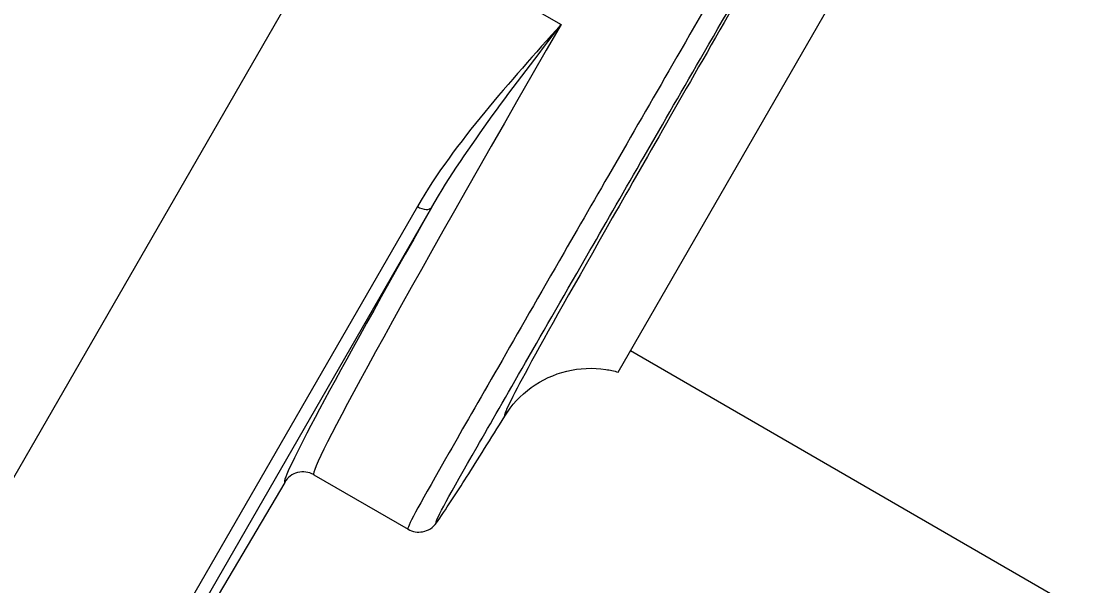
# Model space of a CAD drawing. Extents: x 0 to 216, y -4 to 280.
# Drawn here: x 144.285 to 148.396, y 149.56 to 151.756 of the extents above; entities that cross this region are included whole.
import ezdxf

# ---------------------------------------------------------------- set-up
doc = ezdxf.new("R2010")
doc.units = 0
doc.header["$LTSCALE"] = 10
doc.header["$MEASUREMENT"] = 0
doc.layers.add('CADdetails-1-ANNO', color=41, linetype='CONTINUOUS', lineweight=5)
doc.layers.add('CADdetails-3-FINE', color=11, linetype='CONTINUOUS', lineweight=5)
doc.styles.add('CADdetails-DIMENSIONS', font='ARIALN.TTF', dxfattribs={"height": 2.38})
doc.dimstyles.new('CADdetails-DIM', dxfattribs={"dimtxt": 2.38, "dimasz": 2.38, "dimexe": 0.5, "dimexo": 1.5, "dimgap": 1, "dimtad": 0, "dimzin": 0, "dimdsep": 46, "dimtxsty": 'CADdetails-DIMENSIONS', "dimcen": 1, "dimclrd": 256, "dimclre": 256, "dimclrt": 256, "dimadec": 0, "dimazin": 0, "dimtfac": 1, "dimtofl": 0, "dimtmove": 0, "dimatfit": 3, "dimfxl": 1, "dimtolj": 1, "dimtzin": 0, "dimarcsym": 0})

# ---------------------------------------------------------------- blocks, each defined once
blk = doc.blocks.new('*D4')
at = {"layer": 'CADdetails-1-ANNO', "lineweight": -2, "transparency": 16777216}
for p, q in [((163.7953, 160.0109), (163.7953, 177.4508)), ((135.4733, 160.5489), (134.9968, 160.824))]:
    blk.add_line(p, q, dxfattribs=at)
for start, end in [(94.16424, 110.05453), (129.94547, 145.83576)]:
    blk.add_arc((163.7953, 144.1972), 32.7536, start, end, dxfattribs=at)
at = {"layer": 'CADdetails-1-ANNO', "transparency": 16777216}
for points in [[(161.4025, 177.2607), (161.4313, 176.4679), (163.7953, 176.9508)], [(137.03, 162.3799), (136.3578, 162.8012), (135.4298, 160.574)]]:
    blk.add_solid(points, dxfattribs=at)
at = {"layer": 'CADdetails-1-ANNO', "transparency": 16777216, "insert": (147.4185, 172.5627), "char_height": 2.38, "attachment_point": 5, "rotation": 30, "style": 'CADdetails-DIMENSIONS'}
blk.add_mtext('\\A1;60%%D-90%%D', dxfattribs=at)

msp = doc.modelspace()

# ---------------------------------------------------------------- linework, layer by layer
at = {"layer": 'CADdetails-3-FINE'}
for p, q in [((146.6098, 150.391), (149.8385, 155.9833)), ((143.5761, 148.8032), (145.5519, 152.2252)), ((145.5519, 152.2252), (146.3875, 151.7427)), ((145.8281, 151.035), (144.2987, 148.386)), ((144.3547, 148.3831), (145.8841, 151.0321)), ((149.3278, 148.9319), (146.6575, 150.4736)), ((145.4249, 149.9921), (145.7923, 149.78)), ((145.3115, 149.9623), (144.913, 149.2888))]:
    msp.add_line(p, q, dxfattribs=at)
for centre, major_axis, ratio, start_param, end_param in [((147.5474, 153.5779), (2.1225, 3.5858), 0.017802, 2.118566, 3.141786), ((147.4757, 153.6203), (-2.1642, -3.658), 0.017453, 5.508707, 6.283029), ((145.8411, 151.0575), (0.0433, -0.025), 0.52062, 4.712389, 6.262744)]:
    msp.add_ellipse(centre, major_axis=major_axis, ratio=ratio, start_param=start_param, end_param=end_param, dxfattribs=at)
for points, knots in [([(149.9589, 156.9969), (149.9586, 156.997), (149.9583, 156.9971), (149.9468, 156.9951), (149.8889, 156.8952), (149.6745, 156.5274), (149.5209, 156.262), (149.1956, 155.6993), (149.042, 155.4335), (148.6863, 154.8178), (148.4805, 154.4614), (148.1352, 153.8635), (147.9999, 153.6291), (147.8646, 153.3948), (147.7293, 153.1604), (147.594, 152.926), (147.2488, 152.3281), (147.0431, 151.9716), (146.6877, 151.3558), (146.5343, 151.0899), (146.2096, 150.5267), (146.0566, 150.2611), (145.8453, 149.8914), (145.7877, 149.7914), (145.7918, 149.7804), (145.792, 149.7801), (145.7923, 149.78)], [0.929217, 0.929217, 0.929217, 0.929217, 0.970544, 0.970544, 2.191026, 2.191026, 3.388647, 3.388647, 4.240256, 4.240256, 5.210325, 5.210325, 5.816617, 5.816617, 5.816617, 6.42291, 6.42291, 7.392978, 7.392978, 8.244588, 8.244588, 9.442209, 9.442209, 10.66269, 10.66269, 10.704017, 10.704017, 10.704017, 10.704017]), ([(145.9021, 149.8042), (145.9018, 149.8043), (145.9016, 149.8046), (145.8977, 149.8157), (145.9558, 149.9164), (146.1639, 150.2802), (146.314, 150.5409), (146.6325, 151.0933), (146.7829, 151.3541), (147.1314, 151.9579), (147.3331, 152.3074), (147.6714, 152.8936), (147.8041, 153.1233), (147.9368, 153.3531), (148.0694, 153.5829), (148.2021, 153.8127), (148.5405, 154.3988), (148.7423, 154.7482), (149.0911, 155.3519), (149.2417, 155.6125), (149.5608, 156.1645), (149.7115, 156.4249), (149.9226, 156.787), (149.9807, 156.8877), (149.9923, 156.8899), (149.9926, 156.8898), (149.9929, 156.8897)], [-10.705121, -10.705121, -10.705121, -10.705121, -10.66269, -10.66269, -9.442209, -9.442209, -8.244588, -8.244588, -7.392978, -7.392978, -6.42291, -6.42291, -5.816617, -5.816617, -5.816617, -5.210325, -5.210325, -4.240256, -4.240256, -3.388647, -3.388647, -2.191026, -2.191026, -0.970544, -0.970544, -0.928114, -0.928114, -0.928114, -0.928114]), ([(149.7664, 156.4517), (149.7598, 156.4546), (149.7201, 156.3957), (149.5706, 156.1509), (149.4548, 155.9545), (149.1684, 155.4642), (149.001, 155.1761), (148.6521, 154.5739), (148.4746, 154.2671), (148.1771, 153.7525), (148.0605, 153.5507), (147.944, 153.3489), (147.8275, 153.1471), (147.7111, 152.9453), (147.4141, 152.4303), (147.2371, 152.1232), (146.8901, 151.5199), (146.7243, 151.2309), (146.4429, 150.7377), (146.3307, 150.5393), (146.1935, 150.2873), (146.1623, 150.2236), (146.1682, 150.2193)], [-9.008219, -9.008219, -9.008219, -9.008219, -8.067532, -8.067532, -7.047143, -7.047143, -6.079665, -6.079665, -5.226026, -5.226026, -4.692501, -4.692501, -4.692501, -4.158977, -4.158977, -3.305337, -3.305337, -2.337859, -2.337859, -1.31747, -1.31747, -0.376783, -0.376783, -0.376783, -0.376783]), ([(146.3875, 151.7427), (146.2867, 151.6303), (146.1859, 151.5179), (145.9946, 151.2851), (145.9031, 151.165), (145.8281, 151.035)], [-0.0024553, -0.0024553, -0.0024553, -0.0024553, 0.3994315, 0.3994315, 0.8013184, 0.8013184, 0.8013184, 0.8013184]), ([(145.8841, 151.0321), (145.9531, 151.1522), (146.0344, 151.2696), (146.2055, 151.505), (146.2959, 151.623), (146.3875, 151.7427)], [-0.8013184, -0.8013184, -0.8013184, -0.8013184, -0.3994315, -0.3994315, 0.0024553, 0.0024553, 0.0024553, 0.0024553]), ([(146.1682, 150.2193), (146.1951, 150.2629), (146.2302, 150.3008), (146.3131, 150.3609), (146.3601, 150.3826), (146.4596, 150.4068), (146.5113, 150.4091), (146.5781, 150.3989), (146.5941, 150.3955), (146.6098, 150.391)], [0, 0, 0, 0, 0.1170672, 0.1170672, 0.2341421, 0.2341421, 0.3512373, 0.3512373, 0.3887262, 0.3887262, 0.3887262, 0.3887262]), ([(145.9021, 149.8042), (145.9366, 149.8532), (145.9826, 149.9242), (146.0636, 150.0511), (146.1133, 150.1306), (146.1682, 150.2193)], [0.0313373, 0.0313373, 0.0313373, 0.0313373, 0.0808947, 0.0808947, 0.1389949, 0.1389949, 0.1389949, 0.1389949]), ([(145.4249, 149.9921), (145.4248, 149.9922), (145.4246, 149.9922), (145.4151, 149.9976), (145.4048, 150.0011), (145.3834, 150.0039), (145.3725, 150.0033), (145.3515, 149.9977), (145.3416, 149.9929), (145.3243, 149.9799), (145.317, 149.9717), (145.3115, 149.9623)], [-0.00035981, -0.00035981, -0.00035981, -0.00035981, 0, 0, 0.02461181, 0.02461181, 0.04942034, 0.04942034, 0.07422486, 0.07422486, 0.0990274, 0.0990274, 0.0990274, 0.0990274]), ([(145.7923, 149.78), (145.7924, 149.7799), (145.7925, 149.7798), (145.8011, 149.7749), (145.8103, 149.7717), (145.8294, 149.7684), (145.8392, 149.7684), (145.8594, 149.7721), (145.8696, 149.7761), (145.8879, 149.7877), (145.8958, 149.7953), (145.9021, 149.8042)], [-0.00036381, -0.00036381, -0.00036381, -0.00036381, 0, 0, 0.02216802, 0.02216802, 0.04433546, 0.04433546, 0.06914091, 0.06914091, 0.09394369, 0.09394369, 0.09394369, 0.09394369])]:
    msp.add_open_spline(points, degree=3, knots=knots, dxfattribs=at)

# ---------------------------------------------------------------- dimensions: what is measured, and where the dimension line sits
at = {"layer": 'CADdetails-1-ANNO'}
dim = msp.add_angular_dim_2l(base=(152.5929, 174.9755), line1=((140.3981, 157.7056), (136.7723, 159.7989)), line2=((163.7953, 150.6772), (163.7953, 158.5109)), text='60%%D-90%%D', dimstyle='CADdetails-DIM', dxfattribs=at)
dim.commit()
dim.dimension.update_dxf_attribs({"geometry": '*D4', "text_midpoint": (147.4185, 172.5627)})

doc.saveas('drawing.dxf')
